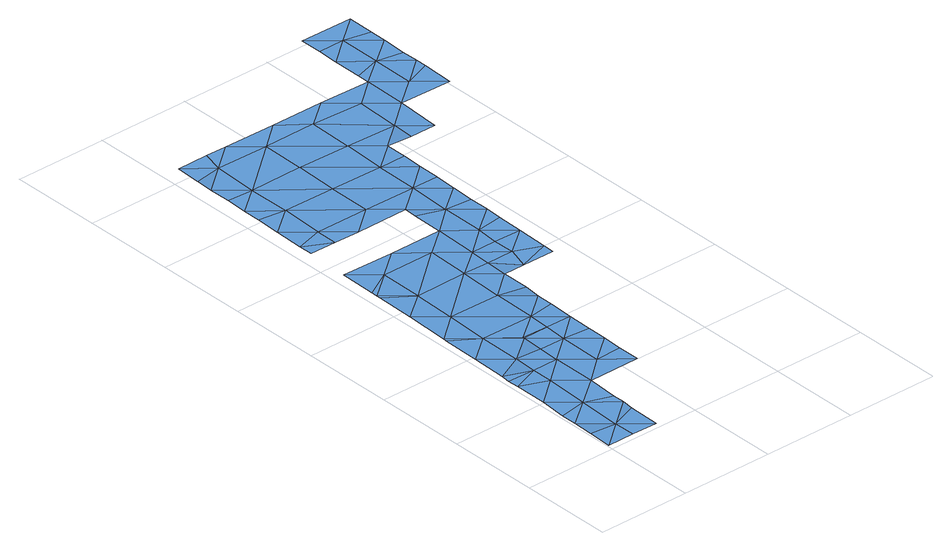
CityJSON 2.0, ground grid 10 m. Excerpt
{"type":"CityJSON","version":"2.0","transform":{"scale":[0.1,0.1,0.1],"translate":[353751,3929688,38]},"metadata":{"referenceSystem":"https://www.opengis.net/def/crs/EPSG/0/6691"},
"CityObjects":{
"waterbody1":{"type":"WaterBody","attributes":{"name":"3","class":"1140","function":"1","WaterBodyRiverFloodingRiskAttribute.description":"6","WaterBodyRiverFloodingRiskAttribute.rankOrg":"2","WaterBodyRiverFloodingRiskAttribute.adminType":"2","WaterBodyRiverFloodingRiskAttribute.scale":"L2"},"geometry":[{"type":"MultiSurface","lod":"1","boundaries":[[[0,1,2]],[[3,4,5]],[[4,3,6]],[[7,8,9]],[[10,8,7]],[[11,7,12]],[[6,3,13]],[[14,8,10]],[[14,15,8]],[[15,16,8]],[[16,17,8]],[[18,8,17]],[[18,9,8]],[[7,19,10]],[[7,13,19]],[[7,6,13]],[[6,20,4]],[[21,0,22]],[[0,2,22]],[[2,23,22]],[[11,20,6]],[[11,6,7]],[[24,11,25]],[[26,24,25]],[[26,27,24]],[[22,24,27]],[[24,22,20]],[[28,22,27]],[[12,7,9]],[[24,20,11]],[[23,20,22]],[[28,21,22]]]}]},
"waterbody2":{"type":"WaterBody","attributes":{"name":"3","class":"1140","function":"1","WaterBodyRiverFloodingRiskAttribute.description":"6","WaterBodyRiverFloodingRiskAttribute.rankOrg":"2","WaterBodyRiverFloodingRiskAttribute.adminType":"2","WaterBodyRiverFloodingRiskAttribute.scale":"L2"},"geometry":[{"type":"MultiSurface","lod":"1","boundaries":[[[29,30,31]],[[32,30,29]],[[33,34,30]],[[30,34,31]],[[34,35,31]],[[36,31,35]],[[36,37,31]],[[31,37,29]]]}]},
"waterbody3":{"type":"WaterBody","attributes":{"name":"3","class":"1140","function":"1","WaterBodyRiverFloodingRiskAttribute.description":"6","WaterBodyRiverFloodingRiskAttribute.rankOrg":"1","WaterBodyRiverFloodingRiskAttribute.adminType":"2","WaterBodyRiverFloodingRiskAttribute.scale":"L2"},"geometry":[{"type":"MultiSurface","lod":"1","boundaries":[[[38,39,40]],[[41,42,43]],[[41,44,45]],[[2,1,43]],[[43,46,2]],[[43,47,46]],[[47,48,46]],[[48,4,46]],[[48,5,4]],[[43,42,47]],[[49,50,44]],[[51,32,50]],[[39,52,53]],[[54,55,56]],[[57,58,55]],[[59,60,61]],[[59,58,57]],[[62,57,63]],[[64,63,65]],[[66,64,67]],[[68,60,62]],[[69,70,66]],[[71,72,73]],[[68,74,72]],[[75,68,72]],[[75,61,60]],[[76,77,78]],[[79,76,78]],[[79,80,76]],[[75,81,61]],[[75,72,81]],[[82,66,70]],[[83,66,82]],[[66,83,64]],[[83,63,64]],[[83,62,63]],[[83,84,62]],[[85,84,83]],[[84,86,68]],[[86,74,68]],[[85,83,82]],[[84,68,62]],[[80,87,76]],[[60,68,75]],[[62,60,57]],[[60,59,57]],[[88,55,58]],[[55,88,56]],[[65,57,55]],[[65,63,57]],[[52,89,53]],[[90,32,29]],[[90,50,32]],[[90,44,50]],[[90,91,44]],[[91,45,44]],[[4,20,46]],[[23,46,20]],[[23,2,46]],[[92,49,21]],[[92,93,49]],[[94,95,35]],[[94,96,95]],[[97,96,98]],[[69,97,98]],[[69,66,97]],[[97,66,99]],[[66,67,99]],[[67,38,99]],[[76,100,77]],[[101,40,39]],[[102,40,101]],[[39,53,101]],[[38,67,39]],[[39,67,52]],[[67,64,52]],[[52,64,65]],[[103,97,99]],[[97,103,104]],[[104,95,97]],[[97,95,96]],[[100,76,105]],[[87,105,76]],[[87,106,105]],[[107,106,87]],[[71,107,87]],[[71,108,107]],[[71,87,81]],[[87,109,81]],[[87,80,109]],[[71,81,72]],[[73,108,71]],[[51,50,93]],[[93,50,49]],[[0,21,49]],[[49,1,0]],[[1,49,43]],[[43,49,44]],[[41,43,44]],[[91,90,110]],[[110,111,112]],[[112,113,114]],[[52,65,115]],[[65,116,117]],[[55,116,65]],[[116,55,54]],[[117,115,65]],[[52,115,89]],[[112,118,113]],[[111,118,112]],[[110,104,111]],[[110,37,104]],[[90,37,110]],[[37,90,29]],[[91,119,45]],[[91,114,119]],[[112,114,91]],[[91,110,112]],[[36,35,95]],[[37,95,104]],[[36,95,37]]]}]}
},
"vertices":[
[90,191,11],[62,192,11],[62,191,11],[4,134,10],[33,145,10],[4,146,10],[33,122,10],[32,76,9],[31,30,8],[60,53,9],[3,54,9],[61,98,10],[60,66,9],[4,99,10],[3,33,8],[2,7,8],[31,7,8],[59,6,8],[60,41,8],[3,71,9],[61,145,10],[118,191,11],[90,168,10],[62,168,10],[89,121,10],[117,98,10],[117,122,10],[118,144,10],[118,165,10],
[120,306,13],[142,282,13],[149,306,13],[120,283,12],[177,282,13],[177,294,13],[178,328,13],[149,329,13],[121,329,13],
[66,422,14],[38,446,14],[38,423,14],[6,238,11],[6,234,11],[34,215,11],[35,261,12],[7,285,12],[33,169,11],[5,193,11],[5,156,10],[91,214,11],[91,260,12],[120,254,12],[39,492,15],[10,470,14],[11,581,16],[40,585,16],[12,608,16],[97,584,16],[69,608,16],[125,607,16],[153,583,17],[182,606,17],[153,536,16],[96,537,16],[95,491,15],[39,538,15],[151,444,15],[95,445,15],[209,535,15],[179,420,15],[180,444,15],[267,581,16],[238,558,16],[295,557,16],[237,512,14],[210,582,16],[268,673,16],[297,696,16],[240,697,16],[240,673,16],[239,650,16],[239,605,16],[180,467,15],[152,490,15],[181,513,15],[181,490,15],[209,512,14],[268,627,16],[46,608,16],[10,496,15],[92,307,13],[36,307,12],[119,218,11],[119,236,11],[178,356,14],[150,352,14],[179,374,14],[150,398,14],[179,396,14],[122,421,15],[297,667,16],[9,438,14],[9,423,14],[122,408,14],[122,375,14],[297,649,16],[296,622,16],[296,604,16],[296,592,16],[239,618,16],[93,353,13],[65,376,13],[36,353,13],[7,337,13],[7,331,13],[10,515,15],[11,562,15],[11,539,15],[8,377,13],[7,326,13]
]}
